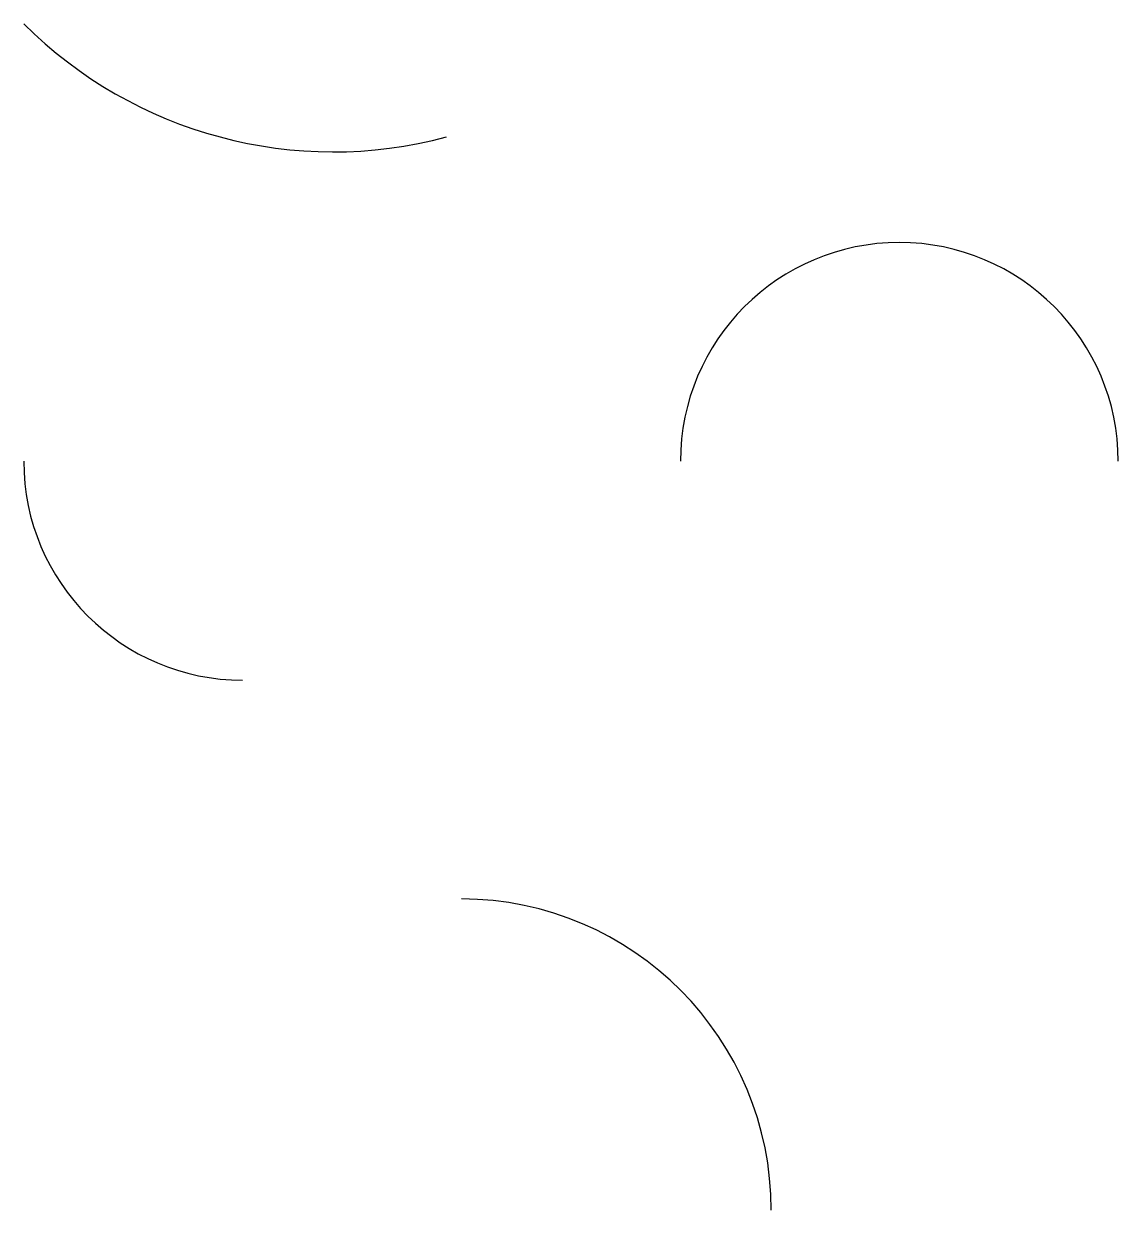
# Model space of a CAD drawing. Header units: millimetres. Extents: x 10 to 35, y 2.9 to 30.
import ezdxf

# ---------------------------------------------------------------- set-up
doc = ezdxf.new("R2010")
doc.units = ezdxf.units.MM

msp = doc.modelspace()

# ---------------------------------------------------------------- linework, layer by layer
for centre, radius, start, end in [((17.071, 37.071), 10, 225, 285), ((30, 20), 5, 0, 180), ((15, 20), 5, 180, 270), ((19.978, 2.907), 7.093, 359.8243, 89.8243)]:
    msp.add_arc(centre, radius, start, end)

doc.saveas('drawing.dxf')
